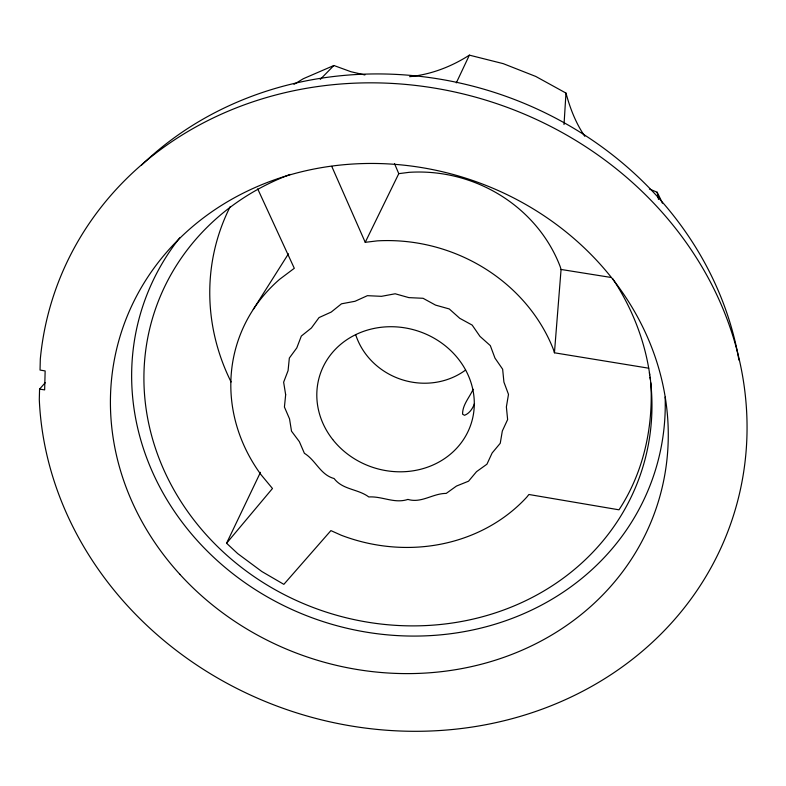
<?xml version="1.0" encoding="UTF-8"?>
<svg xmlns="http://www.w3.org/2000/svg" width="786" height="786" viewBox="0 0 786 786"><rect width="100%" height="100%" fill="white"/><g stroke="black" fill="none" stroke-linecap="round" stroke-linejoin="round"><path stroke-width="1.18" d="M39.565 389.09L39.3 399.602A357.286 320.639 17.8 0 0 569.496 697.781A357.286 320.639 17.8 0 0 583.232 145.115A357.286 320.639 17.8 0 0 40.312 359.045L40.037 370.049L45.146 370.943L44.645 389.895L39.565 389.09L45.215 382.743M564.024 124.552L565.979 93.082L535.767 76.448L503.256 63.656L469.38 55.148C451.41 66.702 430.934 74.542 409.614 76.674M554.444 352.796L561.066 269.47L560.133 266.454A144.86 134.75 17.8 0 0 409.142 172.331L398.777 173.657L365.235 242.324L377.26 240.87A167.86 151.865 17.8 0 1 553.364 349.357L554.444 352.796L648.705 368.202M474.518 403.562C472.72 408.484 469.596 413.338 464.536 415.313L462.59 414.193C462.384 404.898 469.478 397.49 473.123 389.296M456.293 82.894L469.38 55.148M650.828 382.802C653.421 427.024 643.469 472.573 618.995 509.819L528.899 494.492L526.797 497.125A167.86 151.865 17.8 0 1 341.183 535.217L330.906 530.609L283.854 584.352L261.885 571.55L237.726 553.629L226.574 543.234L260.471 472.327M253.279 309.409L288.452 253.79M226.574 543.234L272.477 488.489L261.119 474.813A167.86 151.865 17.8 0 1 279.718 279.236L294.298 268.291L257.69 188.856M320.246 79.406L333.883 65.503L350.9 71.713L364.92 74.955M293.984 84.357L303.327 78.718L333.883 65.503M561.066 269.47L610.643 277.389M649.393 188.974L657.155 192.236A254.664 237.844 17.9 0 1 662.421 203.181M584.804 136.302C575.843 123.225 570.076 108.321 565.979 93.082M331.761 166.386L365.235 242.324M394.484 163.547L398.777 173.657M657.155 192.236L658.511 199.428M649.354 372.692L649.688 374.942M650.012 377.192L650.336 379.432M141.618 165.06A348.316 314.243 17.8 0 1 495.858 92.886A348.316 314.243 17.8 0 1 738.928 360.076M612.697 278.676A256.226 231.644 17.8 0 1 524.527 601.261A256.226 231.644 17.8 0 1 172.606 487.497A256.226 231.644 17.8 0 1 290.162 174.404M665.133 397.058A269.107 243.355 17.8 0 1 322.289 621.333A269.107 243.355 17.8 0 1 179.739 237.814M231.084 381.957A218.714 203.672 17.8 0 1 230.19 206.649M465.607 370.029A69.384 64.364 17.8 0 1 355.714 334.777M285.662 394.739L284.424 407.03L289.533 418.869L291.508 431.17L299.368 441.663L304.388 453.296C315.933 460.36 320.295 474.783 334.099 478.536C342.775 489.933 357.905 488.804 368.801 496.958C382.261 496.074 394.493 503.924 407.905 499.415C421.581 503.472 432.742 493.392 446.232 493.402L456.46 486.062L468.554 481.189L476.513 471.679L486.937 464.192L492.124 453.001L500.25 443.275L502.323 431.013L507.628 419.557L506.38 406.922L508.493 394.375L503.924 382.124L502.647 369.214L494.974 358.102L490.317 345.614L479.961 336.369L472.17 325.09L459.741 318.301L449.278 308.957L435.542 305.106L423.055 298.287L408.887 297.629L395.171 293.777L381.475 296.332L367.406 295.674L355.036 301.274L341.497 303.809L331.211 312.071L319.037 317.583L311.423 327.968L301.323 336.074L296.794 347.903L289.336 358.062L288.079 370.619L283.638 382.192L285.662 394.739M179.847 574.311A281.535 252.188 17.8 0 0 653.559 515.596A281.535 252.188 17.8 0 0 334.61 165.718A281.535 252.188 17.8 0 0 179.847 574.311M332.714 439.512A79.435 71.801 17.8 0 0 468.073 431.426A79.435 71.801 17.8 0 0 385.867 326.868A79.435 71.801 17.8 0 0 332.714 439.512"/></g></svg>
